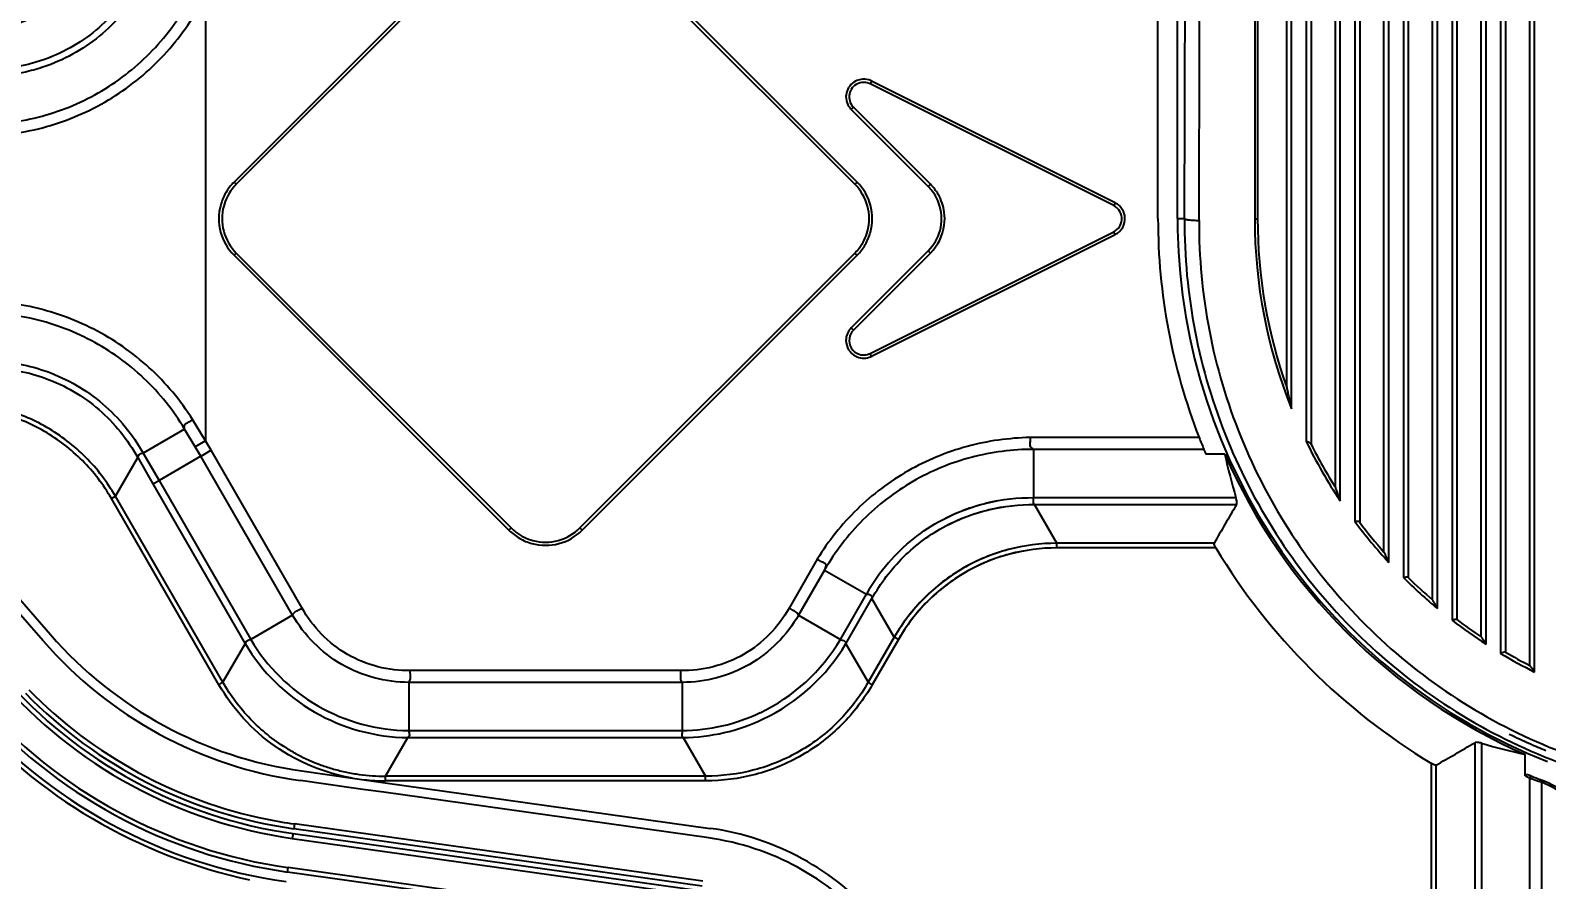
# Model space of a CAD drawing. Header units: millimetres. Extents: x -1070 to 42146, y 1440 to 12921.
# Drawn here: x 6816.3 to 6972.3, y 2949.8 to 3037.2 of the extents above; entities that cross this region are included whole.
import ezdxf

# ---------------------------------------------------------------- set-up
doc = ezdxf.new("R2010")
doc.units = ezdxf.units.MM
doc.layers.add('06___PRT_ALL_SURFS', color=7, linetype='Continuous')
doc.layers.add('DIM', color=4, linetype='Continuous')
doc.styles.get("Standard").update_dxf_attribs({"font": 'arial.ttf'})
doc.dimstyles.new('ISO-200', dxfattribs={"dimtxt": 30, "dimasz": 25, "dimexe": 1.25, "dimexo": 5, "dimgap": 5, "dimtad": 1, "dimtoh": 1, "dimdec": 1, "dimdsep": 46, "dimtxsty": 'Standard', "dimcen": 2.5, "dimadec": 0, "dimazin": 0, "dimtfac": 1, "dimtdec": 1, "dimtmove": 0, "dimatfit": 3, "dimfxl": 1, "dimarcsym": 0})

# ---------------------------------------------------------------- blocks, each defined once
blk = doc.blocks.new('*D145')
at = {"layer": 'Defpoints', "color": 0, "transparency": 16777216}
for p in [(6819.27, 3757.83), (6661.75, 2777.83), (6819.27, 2777.83)]:
    blk.add_point(p, dxfattribs=at)
at = {"layer": 'DIM', "color": 0, "lineweight": -2, "transparency": 16777216}
for p, q in [((6814.27, 3757.83), (6660.5, 3757.83)), ((6661.75, 3732.83), (6661.75, 2802.83)), ((6814.27, 2777.83), (6660.5, 2777.83))]:
    blk.add_line(p, q, dxfattribs=at)
at = {"layer": 'DIM', "color": 0, "transparency": 16777216}
for points in [[(6657.58, 3732.83), (6665.92, 3732.83), (6661.75, 3757.83)], [(6657.58, 2802.83), (6665.92, 2802.83), (6661.75, 2777.83)]]:
    blk.add_solid(points, dxfattribs=at)
at = {"layer": 'DIM', "color": 0, "lineweight": -3, "transparency": 16777216, "insert": (6637.33, 3267.83), "char_height": 30, "attachment_point": 5, "rotation": 90}
blk.add_mtext('980 [3\'-2 5/8"]', dxfattribs=at)

msp = doc.modelspace()

# ---------------------------------------------------------------- linework, layer by layer
at = {"color": 7, "linetype": 'Continuous', "lineweight": -3}
for p, q in [((6945.525, 3000.462), (6945.525, 3057.826)), ((6946.025, 2998.251), (6946.025, 3057.826)), ((6947.525, 3057.826), (6947.525, 2994.887)), ((6948.025, 3057.826), (6948.025, 2994.673)), ((6950.525, 2990.185), (6950.525, 3057.826)), ((6951.025, 2988.806), (6951.025, 3057.826)), ((6952.525, 3057.826), (6952.525, 2986.68)), ((6953.025, 3057.826), (6953.025, 2986.613)), ((6955.525, 2983.526), (6955.525, 3057.826)), ((6956.025, 2982.459), (6956.025, 3057.826)), ((6957.525, 3057.826), (6957.525, 2980.898)), ((6958.025, 3057.826), (6958.025, 2980.917)), ((6960.525, 2978.596), (6960.525, 3057.826)), ((6961.025, 2977.71), (6961.025, 3057.826)), ((6962.525, 3057.826), (6962.525, 2976.509)), ((6963.025, 3057.826), (6963.025, 2976.592)), ((6965.525, 2974.797), (6965.525, 3057.826)), ((6966.025, 2974.036), (6966.025, 3057.826)), ((6967.525, 3057.826), (6967.525, 2973.101)), ((6968.025, 3057.826), (6968.025, 2973.239)), ((6970.525, 2971.848), (6970.525, 3057.826)), ((6971.025, 2971.181), (6971.025, 3057.826)), ((6934.275, 3017.826), (6934.275, 3052.473)), ((6865.509, 3049.875), (6837.225, 3021.591)), ((6865.739, 3049.646), (6837.455, 3021.361)), ((6901.094, 3021.361), (6872.81, 3049.646)), ((6901.324, 3021.591), (6873.04, 3049.875)), ((6834.275, 3040.681), (6834.275, 2994.971)), ((6902.821, 3031.983), (6902.676, 3031.692)), ((6927.725, 3019.168), (6902.676, 3031.692)), ((6927.87, 3019.458), (6902.821, 3031.983)), ((6900.714, 3029.06), (6900.944, 3029.29)), ((6900.714, 3029.06), (6908.643, 3021.132)), ((6900.944, 3029.29), (6908.873, 3021.361)), ((6837.225, 3021.591), (6837.455, 3021.361)), ((6901.324, 3021.591), (6901.094, 3021.361)), ((6908.643, 3021.132), (6908.873, 3021.361)), ((6902.676, 3003.96), (6927.725, 3016.484)), ((6902.821, 3003.669), (6927.87, 3016.194)), ((6837.225, 3014.061), (6837.455, 3014.29)), ((6837.225, 3014.061), (6865.509, 2985.776)), ((6837.455, 3014.29), (6865.739, 2986.006)), ((6872.81, 2986.006), (6901.094, 3014.29)), ((6873.04, 2985.776), (6901.324, 3014.061)), ((6908.643, 3014.52), (6900.714, 3006.592)), ((6908.873, 3014.29), (6900.944, 3006.362)), ((6901.324, 3014.061), (6901.094, 3014.29)), ((6908.643, 3014.52), (6908.873, 3014.29)), ((6900.714, 3006.592), (6900.944, 3006.362)), ((6902.821, 3003.669), (6902.676, 3003.96)), ((6834.275, 2994.971), (6832.966, 2997.148)), ((6832.139, 2996.176), (6827.884, 2993.692)), ((6833.226, 2994.348), (6832.137, 2996.175)), ((6936.51, 2995.305), (6919.138, 2995.305)), ((6827.883, 2993.691), (6829.508, 2990.892)), ((6834.275, 2994.971), (6833.226, 2994.348)), ((6833.808, 2993.374), (6833.226, 2994.348)), ((6834.858, 2993.991), (6833.81, 2993.371)), ((6834.858, 2993.991), (6834.275, 2994.971)), ((6844.228, 2977.762), (6834.858, 2993.991)), ((6919.484, 2994.088), (6919.484, 2989.122)), ((6936.999, 2994.087), (6919.484, 2994.088)), ((6948.025, 2994.673), (6948.025, 2994.61)), ((6825.027, 2989.273), (6827.322, 2993.248)), ((6827.322, 2993.248), (6828.889, 2990.535)), ((6833.808, 2993.374), (6829.508, 2990.892)), ((6843.246, 2977.026), (6833.808, 2993.374)), ((6828.889, 2990.535), (6829.508, 2990.892)), ((6828.889, 2990.535), (6838.379, 2974.098)), ((6829.508, 2990.892), (6838.948, 2974.544)), ((6824.609, 2989.031), (6825.027, 2989.273)), ((6835.665, 2969.881), (6824.609, 2989.031)), ((6836.084, 2970.123), (6825.027, 2989.273)), ((6919.484, 2989.122), (6940.301, 2989.122)), ((6921.881, 2984.432), (6919.585, 2988.408)), ((6919.585, 2988.408), (6940.36, 2988.408)), ((6865.509, 2985.776), (6865.739, 2986.006)), ((6873.04, 2985.776), (6872.81, 2986.006)), ((6952.998, 2986.613), (6952.966, 2986.639)), ((6953.025, 2986.613), (6953.025, 2986.577)), ((6921.881, 2983.949), (6921.881, 2984.432)), ((6938.05, 2984.432), (6921.881, 2984.432)), ((6897.221, 2982.785), (6894.321, 2977.762)), ((6938.224, 2983.949), (6921.881, 2983.949)), ((6897.985, 2981.678), (6895.303, 2977.026)), ((6897.985, 2981.678), (6902.288, 2979.193)), ((6814.048, 2979.982), (6818.345, 2975.04)), ((6958.025, 2980.917), (6958.025, 2980.894)), ((6817.59, 2974.384), (6813.628, 2978.942)), ((6899.601, 2974.544), (6902.288, 2979.193)), ((6900.17, 2974.098), (6902.855, 2978.749)), ((6905.15, 2974.773), (6902.855, 2978.749)), ((6843.246, 2977.026), (6838.948, 2974.544)), ((6895.303, 2977.026), (6899.601, 2974.544)), ((6963.025, 2976.592), (6963.025, 2976.577)), ((6905.15, 2974.773), (6902.465, 2970.123)), ((6905.568, 2974.531), (6905.15, 2974.773)), ((6836.084, 2970.123), (6838.379, 2974.098)), ((6900.17, 2974.098), (6902.465, 2970.123)), ((6905.568, 2974.531), (6902.884, 2969.881)), ((6968.025, 2973.239), (6968.025, 2973.228)), ((6835.665, 2969.881), (6836.084, 2970.123)), ((6855.211, 2970.118), (6855.211, 2965.155)), ((6883.338, 2970.118), (6855.211, 2970.118)), ((6883.188, 2971.336), (6855.361, 2971.336)), ((6883.338, 2970.118), (6883.338, 2965.155)), ((6902.884, 2969.881), (6902.465, 2970.123)), ((6852.814, 2960.463), (6855.109, 2964.439)), ((6855.109, 2964.439), (6883.44, 2964.439)), ((6855.211, 2965.155), (6883.338, 2965.155)), ((6883.44, 2964.439), (6885.735, 2960.463)), ((6970.032, 2960.493), (6970.032, 2962.707)), ((6844.197, 2961.003), (6849.409, 2960.271)), ((6849.27, 2959.28), (6844.058, 2960.013)), ((6850.475, 2959.111), (6849.27, 2959.28)), ((6849.409, 2960.271), (6850.614, 2960.101)), ((6850.614, 2960.101), (6852.788, 2959.796)), ((6852.788, 2959.796), (6886.204, 2955.1)), ((6852.814, 2959.981), (6852.814, 2960.463)), ((6885.735, 2960.463), (6852.814, 2960.463)), ((6885.735, 2959.981), (6852.814, 2959.981)), ((6885.735, 2959.981), (6885.735, 2960.463)), ((6970.536, 2960.114), (6970.536, 2960.284)), ((6970.537, 2943.035), (6970.536, 2960.114)), ((6971.753, 2959.844), (6971.83, 2960.029)), ((6971.753, 2942.69), (6971.753, 2959.844)), ((6852.649, 2958.806), (6850.475, 2959.111)), ((6886.065, 2954.109), (6852.649, 2958.806)), ((6843.293, 2954.566), (6843.223, 2954.071)), ((6843.293, 2954.566), (6885.299, 2948.663)), ((6843.432, 2955.557), (6843.362, 2955.062)), ((6885.369, 2949.158), (6843.362, 2955.062)), ((6885.438, 2949.653), (6843.432, 2955.557)), ((6843.223, 2954.071), (6885.23, 2948.168)), ((6842.736, 2950.605), (6842.8, 2951.059)), ((6884.742, 2944.702), (6842.736, 2950.605)), ((6884.806, 2945.156), (6842.8, 2951.059))]:
    msp.add_line(p, q, dxfattribs=at)
for centre, radius, start, end in [((6902.005, 3030.35), 1.825, 117.49571, 215.84534), ((6902.005, 3030.35), 1.5, 108.31339, 216.02395), ((6902.005, 3030.35), 1.825, 99.39046, 117.49571), ((6902.005, 3030.35), 1.5, 99.33772, 108.31339), ((6902.005, 3030.35), 1.825, 72.79512, 99.39046), ((6902.005, 3030.35), 1.5, 81.38635, 99.33772), ((6902.005, 3030.35), 1.5, 63.43495, 81.38635), ((6902.005, 3030.35), 1.825, 63.43495, 72.79512), ((6902.005, 3030.35), 1.5, 216.02395, 225), ((6902.005, 3030.35), 1.825, 215.84534, 225), ((6840.99, 3017.826), 5.325, 135, 149.97538), ((6897.559, 3017.826), 5.325, 14.94304, 45), ((6840.99, 3017.826), 5.325, 149.97538, 164.72247), ((6840.99, 3017.826), 5, 142.49996, 164.99989), ((6840.99, 3017.826), 5, 135, 142.49996), ((6897.559, 3017.826), 5, 14.9999, 45), ((6905.337, 3017.826), 4.675, 37.44924, 45), ((6905.337, 3017.826), 5, 30.0001, 45), ((6905.337, 3017.826), 4.675, 15.35844, 37.44924), ((6905.337, 3017.826), 5, 7.50018, 30.0001), ((6840.99, 3017.826), 5.325, 164.72247, 194.94304), ((6840.99, 3017.826), 5, 164.99989, 194.9999), ((6897.559, 3017.826), 5, 344.99989, 14.9999), ((6897.559, 3017.826), 5.325, 344.72247, 14.94304), ((6905.337, 3017.826), 4.675, 345.07713, 15.35844), ((6905.337, 3017.826), 5, 352.50018, 7.50018), ((6905.337, 3017.826), 5, 315, 352.50018), ((6994.275, 3017.826), 60, 180, 181.08906), ((6994.361, 3017.79), 52.136, 179.9995, 202.01072), ((6994.275, 3017.826), 51.75, 180, 199.60486), ((6840.99, 3017.826), 5.325, 194.94304, 225), ((6840.99, 3017.826), 5, 194.9999, 225), ((6897.559, 3017.826), 5, 322.49996, 344.99989), ((6897.559, 3017.826), 5.325, 329.97538, 344.72247), ((6905.337, 3017.826), 4.675, 315, 345.07713), ((6994.275, 3017.826), 60, 181.08906, 248.56649), ((6897.559, 3017.826), 5, 315, 322.49996), ((6897.559, 3017.826), 5.325, 315, 329.97538), ((6902.005, 3005.301), 1.825, 135, 180.12384), ((6902.005, 3005.301), 1.5, 135, 170.90277), ((6902.005, 3005.301), 1.825, 180.12384, 243.03733), ((6902.005, 3005.301), 1.5, 170.90277, 251.68505), ((6902.005, 3005.301), 1.825, 243.03733, 287.4104), ((6902.005, 3005.301), 1.5, 251.68505, 278.61297), ((6902.005, 3005.301), 1.5, 278.61297, 296.56505), ((6902.005, 3005.301), 1.825, 287.4104, 296.56505), ((6994.275, 3017.826), 51.75, 199.60486, 199.71889), ((6994.336, 3017.78), 52.109, 206.06082, 213.78177), ((6947.813, 2994.583), 0.201, 26.60639, 43.18615), ((6994.275, 3017.826), 51.75, 206.57731, 206.65553), ((6994.275, 3017.826), 51.75, 206.65553, 212.28404), ((6994.275, 3017.826), 51.75, 212.28404, 212.34429), ((6869.275, 2989.542), 5.325, 225, 239.97538), ((6869.275, 2989.542), 5, 225, 232.49996), ((6869.275, 2989.542), 5, 284.9999, 315), ((6869.275, 2989.542), 5.325, 284.94304, 315), ((6994.344, 3017.789), 52.121, 216.64535, 222.6764), ((6994.275, 3017.826), 51.75, 217.09625, 217.14579), ((6994.275, 3017.826), 51.75, 217.14579, 221.51413), ((6869.275, 2989.542), 5, 232.49996, 254.99989), ((6869.275, 2989.542), 5.325, 239.97538, 254.72247), ((6869.275, 2989.542), 5.325, 254.72247, 284.94304), ((6869.275, 2989.542), 5, 254.99989, 284.9999), ((6994.275, 3017.826), 51.75, 221.51413, 221.55608), ((6919.617, 2969.421), 19.896, 139.17993, 150.57895), ((6994.32, 3017.773), 52.093, 225.06141, 230.27075), ((6994.275, 3017.826), 51.75, 225.4977, 225.53423), ((6994.275, 3017.826), 51.75, 225.53423, 229.2943), ((6994.275, 3017.826), 51.75, 229.2943, 229.32654), ((6994.305, 3017.759), 52.072, 232.38773, 237.10508), ((6994.275, 3017.826), 51.75, 232.82384, 232.85281), ((6994.275, 3017.826), 51.75, 232.85281, 236.25102), ((6850.042, 3002.594), 42, 221, 262), ((6994.275, 3017.826), 51.75, 236.25102, 236.27727), ((6850.042, 3002.594), 43, 221, 262), ((6855.359, 2984.183), 19.747, 210.7052, 239.99441), ((6855.399, 2984.249), 19.1, 210.53833, 239.99005), ((6883.159, 2984.24), 19.088, 295.42337, 329.47032), ((6883.196, 2984.178), 19.74, 295.42404, 329.29952), ((6994.275, 3017.826), 51.75, 239.4953, 239.51942), ((6994.275, 3017.826), 51.75, 239.51942, 242.68146), ((6994.293, 3017.744), 52.054, 239.05256, 243.44779), ((6994.275, 3017.826), 51.75, 242.68146, 242.70375), ((6850.042, 3002.594), 49, 221, 262), ((6850.042, 3002.594), 48.5, 221, 262), ((6850.042, 3002.594), 48, 224.41667, 262), ((6850.042, 3002.594), 47.5, 224.41999, 258.58009), ((6850.042, 3002.594), 53.958, 221, 257.98531), ((6850.042, 3002.594), 53.5, 221, 262), ((6850.042, 3002.594), 52.5, 221, 262), ((6850.042, 3002.594), 52.042, 221, 262), ((6855.353, 2984.186), 19.747, 240.01267, 269.29585), ((6855.391, 2984.255), 19.101, 240.01923, 269.46095), ((6883.161, 2984.248), 19.094, 270.53189, 295.40923), ((6883.197, 2984.184), 19.745, 270.70184, 295.41359), ((6994.275, 3017.826), 59, 244.00005, 246.26427), ((6763.251, 2927.148), 53.958, 4.01469, 41), ((6852.709, 2979.6), 19.129, 238.03862, 242.05016), ((6852.695, 2979.579), 19.104, 242.05703, 250.10134), ((6994.275, 3017.826), 59, 246.26427, 247.13892), ((6994.275, 3017.826), 59, 247.13892, 248.00006), ((6763.251, 2927.148), 53.5, 0, 41), ((6852.727, 2979.673), 19.203, 250.10684, 254.11701), ((6852.735, 2979.702), 19.233, 254.11685, 258.12935), ((6852.763, 2979.844), 19.378, 258.13575, 262.12851), ((6852.793, 2980.059), 19.595, 262.12704, 266.08717), ((6852.822, 2980.202), 20.221, 263.73406, 269.97892), ((6852.798, 2980.114), 19.651, 266.08553, 270.0476), ((6994.153, 3017.826), 62.2, 247.18266, 247.68537), ((6994.275, 3017.826), 62, 247.38915, 247.68537), ((6995.989, 3029.189), 73.455, 249.72636, 249.91431), ((6994.275, 3017.826), 62, 247.68537, 248.56649), ((6996.104, 3029.504), 73.791, 249.91394, 250.54112), ((6966.478, 2945.649), 15.144, 69.61114, 70.54173), ((6966.873, 2948.025), 12.987, 67.56104, 68.56636), ((6966.843, 2947.969), 12.85, 53.23352, 67.53289), ((6966.868, 2948.014), 12.998, 54.89393, 67.56168), ((6850.042, 3002.594), 47.5, 258.58009, 262), ((6882.307, 2927.372), 28, 41, 82), ((6882.307, 2927.372), 27, 41, 82)]:
    msp.add_arc(centre, radius, start, end, dxfattribs=at)
for points, knots in [([(6808.297, 3036.72), (6809.979, 3036.721), (6813.358, 3037.158), (6818.073, 3039.106), (6822.117, 3042.215), (6824.185, 3044.923), (6825.027, 3046.379)], [0, 0, 0, 0, 0.2500218, 0.4999992, 0.7499766, 1, 1, 1, 1]), ([(6827.321, 3042.406), (6826.283, 3040.556), (6823.572, 3037.174), (6819.825, 3034.971), (6817.837, 3034.248)], [0, 0, 0, 0, 0.5007487, 1, 1, 1, 1]), ([(6827.884, 3041.96), (6826.795, 3040.045), (6823.95, 3036.558), (6820.049, 3034.297), (6817.981, 3033.555)], [0, 0, 0, 0, 0.5007294, 1, 1, 1, 1]), ([(6809.652, 3027.513), (6811.864, 3027.428), (6816.341, 3027.788), (6822.676, 3030.099), (6828.175, 3034.029), (6830.996, 3037.562), (6832.139, 3039.476)], [0, 0, 0, 0, 0.2489268, 0.4988478, 0.7493286, 1, 1, 1, 1]), ([(6809.37, 3026.299), (6811.669, 3026.216), (6816.321, 3026.587), (6822.923, 3028.925), (6828.701, 3032.913), (6831.712, 3036.517), (6832.948, 3038.476)], [0, 0, 0, 0, 0.2490044, 0.4989297, 0.7493733, 1, 1, 1, 1]), ([(6817.837, 3034.248), (6817.247, 3034.033), (6814.865, 3033.306), (6812.336, 3033.083), (6810.479, 3033.187)], [0, 0, 0, 0, 0.2524014, 1, 1, 1, 1]), ([(6817.981, 3033.555), (6817.37, 3033.335), (6814.902, 3032.592), (6812.284, 3032.362), (6810.361, 3032.472)], [0, 0, 0, 0, 0.2520418, 1, 1, 1, 1]), ([(6934.997, 3017.826), (6934.981, 3013.933), (6935.716, 3006.137), (6939.064, 2994.915), (6944.516, 2984.574), (6951.871, 2975.491), (6960.874, 2967.997), (6971.211, 2962.388), (6982.491, 2958.91), (6990.35, 2958.124), (6994.275, 2958.124)], [0, 0, 0, 0, 0.1251144, 0.2497595, 0.374091, 0.498394, 0.6229962, 0.7481432, 0.8738798, 1, 1, 1, 1]), ([(6936.496, 3017.649), (6936.48, 3013.845), (6937.192, 3006.229), (6940.441, 2995.26), (6945.737, 2985.145), (6952.89, 2976.249), (6961.657, 2968.897), (6971.74, 2963.385), (6982.757, 2959.963), (6990.439, 2959.189), (6994.275, 2959.189)], [0, 0, 0, 0, 0.1251275, 0.249761, 0.3740615, 0.4983266, 0.6229014, 0.7480487, 0.8738203, 1, 1, 1, 1]), ([(6832.966, 2997.148), (6831.728, 2999.11), (6828.719, 3002.726), (6822.932, 3006.722), (6816.319, 3009.069), (6811.659, 3009.435), (6809.355, 3009.352)], [0, 0, 0, 0, 0.2506121, 0.5010431, 0.7509892, 1, 1, 1, 1]), ([(6832.139, 2996.176), (6830.994, 2998.088), (6828.177, 3001.624), (6822.676, 3005.552), (6816.342, 3007.866), (6811.864, 3008.222), (6809.652, 3008.138)], [0, 0, 0, 0, 0.2506601, 0.5011252, 0.7510662, 1, 1, 1, 1]), ([(6810.36, 3003.18), (6811.002, 3003.217), (6813.584, 3003.241), (6816.174, 3002.748), (6817.997, 3002.091)], [0, 0, 0, 0, 0.2490603, 1, 1, 1, 1]), ([(6810.47, 3002.465), (6811.09, 3002.5), (6813.586, 3002.523), (6816.09, 3002.041), (6817.852, 3001.398)], [0, 0, 0, 0, 0.2486937, 1, 1, 1, 1]), ([(6817.852, 3001.398), (6819.837, 3000.674), (6823.577, 2998.471), (6826.285, 2995.094), (6827.321, 2993.246)], [0, 0, 0, 0, 0.4993574, 1, 1, 1, 1]), ([(6817.997, 3002.091), (6820.061, 3001.348), (6823.956, 2999.087), (6826.798, 2995.604), (6827.884, 2993.692)], [0, 0, 0, 0, 0.4993725, 1, 1, 1, 1]), ([(6946.025, 2998.251), (6945.986, 2998.427), (6945.909, 2998.78), (6945.816, 2999.224), (6945.741, 2999.58), (6945.684, 2999.847), (6945.636, 3000.069), (6945.595, 3000.241), (6945.573, 3000.326), (6945.559, 3000.365)], [0, 0, 0, 0, 0.2498848, 0.5013619, 0.6275354, 0.7538301, 0.8797361, 0.9417973, 1, 1, 1, 1]), ([(6825.027, 2989.273), (6824.185, 2990.728), (6822.117, 2993.436), (6818.073, 2996.546), (6813.358, 2998.493), (6809.979, 2998.93), (6808.297, 2998.932)], [0, 0, 0, 0, 0.2500223, 0.4999994, 0.749977, 1, 1, 1, 1]), ([(6824.609, 2989.031), (6823.789, 2990.452), (6821.774, 2993.094), (6817.831, 2996.128), (6813.233, 2998.026), (6809.937, 2998.449), (6808.297, 2998.449)], [0, 0, 0, 0, 0.2500204, 0.4999992, 0.7499788, 1, 1, 1, 1]), ([(6832.136, 2996.176), (6832.114, 2996.295), (6832.091, 2996.476), (6832.183, 2996.699), (6832.329, 2996.797), (6832.491, 2996.866), (6832.711, 2996.976), (6832.861, 2997.084), (6832.966, 2997.148)], [0, 0, 0, 0, 0.2552809, 0.3693365, 0.4850402, 0.6124818, 0.7422673, 1, 1, 1, 1]), ([(6919.138, 2995.305), (6916.949, 2995.267), (6912.559, 2994.652), (6906.426, 2992.115), (6901.13, 2988.115), (6898.365, 2984.652), (6897.221, 2982.785)], [0, 0, 0, 0, 0.2500166, 0.5000401, 0.7500232, 1, 1, 1, 1]), ([(6919.482, 2994.088), (6919.382, 2994.142), (6919.238, 2994.236), (6919.124, 2994.433), (6919.115, 2994.662), (6919.16, 2994.949), (6919.139, 2995.186), (6919.138, 2995.305)], [0, 0, 0, 0, 0.2482787, 0.3641344, 0.4825409, 0.7401651, 1, 1, 1, 1]), ([(6827.89, 2993.681), (6827.806, 2993.672), (6827.653, 2993.642), (6827.457, 2993.556), (6827.332, 2993.415), (6827.318, 2993.3), (6827.321, 2993.246)], [0, 0, 0, 0, 0.3213552, 0.5833806, 0.7951547, 1, 1, 1, 1]), ([(6919.484, 2994.09), (6917.322, 2994.09), (6912.977, 2993.536), (6906.913, 2991.036), (6901.721, 2987.031), (6899.061, 2983.552), (6897.982, 2981.679)], [0, 0, 0, 0, 0.2500204, 0.500051, 0.7500352, 1, 1, 1, 1]), ([(6947.96, 2994.72), (6947.914, 2994.769), (6947.761, 2994.828), (6947.611, 2994.862), (6947.525, 2994.887)], [0, 0, 0, 0, 0.4248882, 1, 1, 1, 1]), ([(6910.101, 2986.85), (6911.533, 2987.612), (6914.602, 2988.776), (6917.862, 2989.14), (6919.484, 2989.123)], [0, 0, 0, 0, 0.5000882, 1, 1, 1, 1]), ([(6919.471, 2989.122), (6919.453, 2989.041), (6919.432, 2988.891), (6919.415, 2988.685), (6919.455, 2988.507), (6919.541, 2988.433), (6919.585, 2988.408)], [0, 0, 0, 0, 0.3202798, 0.5874422, 0.8007038, 1, 1, 1, 1]), ([(6951.025, 2988.806), (6950.985, 2988.919), (6950.907, 2989.146), (6950.811, 2989.432), (6950.734, 2989.661), (6950.676, 2989.831), (6950.627, 2989.97), (6950.586, 2990.072), (6950.566, 2990.12), (6950.554, 2990.139)], [0, 0, 0, 0, 0.2537343, 0.5098521, 0.6382587, 0.7661827, 0.8915727, 0.9507099, 1, 1, 1, 1]), ([(6910.438, 2986.212), (6911.834, 2986.955), (6914.827, 2988.086), (6918.007, 2988.427), (6919.586, 2988.406)], [0, 0, 0, 0, 0.5001675, 1, 1, 1, 1]), ([(6902.857, 2978.746), (6903.731, 2980.309), (6905.921, 2983.213), (6908.856, 2985.37), (6910.438, 2986.212)], [0, 0, 0, 0, 0.4998425, 1, 1, 1, 1]), ([(6952.966, 2986.639), (6952.944, 2986.653), (6952.883, 2986.667), (6952.735, 2986.676), (6952.612, 2986.676), (6952.525, 2986.68)], [0, 0, 0, 0, 0.1766662, 0.4118862, 1, 1, 1, 1]), ([(6921.881, 2984.432), (6920.199, 2984.431), (6916.82, 2983.993), (6912.105, 2982.046), (6908.061, 2978.936), (6905.992, 2976.228), (6905.15, 2974.773)], [0, 0, 0, 0, 0.2500223, 0.4999994, 0.749977, 1, 1, 1, 1]), ([(6897.985, 2981.678), (6898.019, 2981.746), (6898.079, 2981.883), (6898.139, 2982.081), (6898.12, 2982.29), (6897.952, 2982.406), (6897.767, 2982.472), (6897.51, 2982.59), (6897.34, 2982.714), (6897.221, 2982.785)], [0, 0, 0, 0, 0.1373199, 0.2716026, 0.3809628, 0.4889762, 0.6168344, 0.74704, 1, 1, 1, 1]), ([(6921.881, 2983.949), (6920.241, 2983.949), (6916.945, 2983.525), (6912.346, 2981.628), (6908.403, 2978.594), (6906.389, 2975.951), (6905.568, 2974.531)], [0, 0, 0, 0, 0.2500203, 0.4999991, 0.7499787, 1, 1, 1, 1]), ([(6956.025, 2982.459), (6955.984, 2982.549), (6955.904, 2982.729), (6955.805, 2982.956), (6955.725, 2983.138), (6955.666, 2983.272), (6955.617, 2983.379), (6955.579, 2983.453), (6955.56, 2983.485), (6955.55, 2983.497)], [0, 0, 0, 0, 0.2584727, 0.5197321, 0.6503205, 0.7793996, 0.9029298, 0.9581115, 1, 1, 1, 1]), ([(6957.965, 2980.935), (6957.94, 2980.941), (6957.878, 2980.941), (6957.777, 2980.929), (6957.656, 2980.912), (6957.569, 2980.902), (6957.525, 2980.898)], [0, 0, 0, 0, 0.1744734, 0.413064, 0.6961114, 1, 1, 1, 1]), ([(6958.001, 2980.917), (6957.994, 2980.923), (6957.982, 2980.93), (6957.969, 2980.934), (6957.965, 2980.935)], [0, 0, 0, 0, 0.7255689, 1, 1, 1, 1]), ([(6902.294, 2979.203), (6902.45, 2979.202), (6902.69, 2979.168), (6902.861, 2978.934), (6902.863, 2978.809), (6902.855, 2978.749)], [0, 0, 0, 0, 0.5656807, 0.779326, 1, 1, 1, 1]), ([(6961.025, 2977.71), (6960.983, 2977.786), (6960.9, 2977.94), (6960.798, 2978.134), (6960.716, 2978.289), (6960.657, 2978.4), (6960.609, 2978.487), (6960.573, 2978.545), (6960.556, 2978.569), (6960.547, 2978.577)], [0, 0, 0, 0, 0.2636697, 0.5301946, 0.6627504, 0.7923955, 0.9129255, 0.963824, 1, 1, 1, 1]), ([(6855.211, 2970.117), (6852.827, 2970.123), (6847.97, 2971.393), (6844.444, 2974.965), (6843.246, 2977.025)], [0, 0, 0, 0, 0.5000604, 1, 1, 1, 1]), ([(6843.247, 2977.024), (6843.288, 2977.112), (6843.422, 2977.335), (6843.811, 2977.52), (6844.084, 2977.68), (6844.228, 2977.762)], [0, 0, 0, 0, 0.2322447, 0.6027791, 1, 1, 1, 1]), ([(6855.361, 2971.336), (6853.137, 2971.295), (6848.573, 2972.435), (6845.306, 2975.817), (6844.228, 2977.762)], [0, 0, 0, 0, 0.5000452, 1, 1, 1, 1]), ([(6894.321, 2977.762), (6893.243, 2975.817), (6889.975, 2972.434), (6885.412, 2971.295), (6883.188, 2971.336)], [0, 0, 0, 0, 0.5000514, 1, 1, 1, 1]), ([(6895.303, 2977.025), (6894.105, 2974.964), (6890.579, 2971.393), (6885.722, 2970.123), (6883.338, 2970.117)], [0, 0, 0, 0, 0.5000482, 1, 1, 1, 1]), ([(6895.302, 2977.024), (6895.262, 2977.113), (6895.129, 2977.337), (6894.739, 2977.521), (6894.466, 2977.681), (6894.321, 2977.762)], [0, 0, 0, 0, 0.2324215, 0.6028165, 1, 1, 1, 1]), ([(6962.959, 2976.603), (6962.932, 2976.603), (6962.87, 2976.591), (6962.726, 2976.555), (6962.609, 2976.525), (6962.525, 2976.509)], [0, 0, 0, 0, 0.1808057, 0.4229681, 1, 1, 1, 1]), ([(6963.004, 2976.592), (6963.001, 2976.594), (6962.987, 2976.602), (6962.971, 2976.604), (6962.959, 2976.603)], [0, 0, 0, 0, 0.2146167, 1, 1, 1, 1]), ([(6966.025, 2974.036), (6965.981, 2974.103), (6965.896, 2974.238), (6965.791, 2974.409), (6965.708, 2974.545), (6965.649, 2974.64), (6965.602, 2974.714), (6965.568, 2974.76), (6965.552, 2974.778), (6965.544, 2974.784)], [0, 0, 0, 0, 0.2691468, 0.540868, 0.675084, 0.8046626, 0.9213606, 0.9681381, 1, 1, 1, 1]), ([(6838.955, 2974.532), (6838.828, 2974.45), (6838.55, 2974.448), (6838.384, 2974.2), (6838.379, 2974.098)], [0, 0, 0, 0, 0.5989425, 1, 1, 1, 1]), ([(6899.594, 2974.532), (6899.721, 2974.45), (6899.998, 2974.446), (6900.164, 2974.199), (6900.17, 2974.098)], [0, 0, 0, 0, 0.5992009, 1, 1, 1, 1]), ([(6967.963, 2973.243), (6967.935, 2973.239), (6967.872, 2973.219), (6967.728, 2973.167), (6967.609, 2973.125), (6967.525, 2973.101)], [0, 0, 0, 0, 0.1812401, 0.4253873, 1, 1, 1, 1]), ([(6968.006, 2973.239), (6968.003, 2973.24), (6967.989, 2973.246), (6967.974, 2973.244), (6967.963, 2973.243)], [0, 0, 0, 0, 0.20439, 1, 1, 1, 1]), ([(6971.025, 2971.181), (6970.98, 2971.241), (6970.892, 2971.362), (6970.785, 2971.516), (6970.701, 2971.637), (6970.642, 2971.72), (6970.596, 2971.783), (6970.564, 2971.821), (6970.549, 2971.835), (6970.542, 2971.838)], [0, 0, 0, 0, 0.2748457, 0.5516153, 0.6871366, 0.8160324, 0.9283595, 0.9714081, 1, 1, 1, 1]), ([(6842.583, 2963.371), (6841.248, 2964.204), (6838.776, 2966.21), (6836.869, 2968.759), (6836.084, 2970.123)], [0, 0, 0, 0, 0.4999582, 1, 1, 1, 1]), ([(6855.209, 2970.118), (6855.266, 2970.196), (6855.395, 2970.423), (6855.36, 2970.854), (6855.362, 2971.17), (6855.361, 2971.336)], [0, 0, 0, 0, 0.2325296, 0.6028504, 1, 1, 1, 1]), ([(6883.34, 2970.118), (6883.283, 2970.196), (6883.154, 2970.423), (6883.189, 2970.854), (6883.187, 2971.17), (6883.188, 2971.336)], [0, 0, 0, 0, 0.2325788, 0.6028607, 1, 1, 1, 1]), ([(6902.465, 2970.123), (6901.626, 2968.665), (6899.561, 2965.953), (6895.517, 2962.839), (6890.799, 2960.894), (6887.417, 2960.462), (6885.735, 2960.463)], [0, 0, 0, 0, 0.2500216, 0.4999981, 0.7499754, 1, 1, 1, 1]), ([(6849.409, 2960.271), (6846.587, 2960.757), (6841.084, 2963), (6837.098, 2967.401), (6835.665, 2969.881)], [0, 0, 0, 0, 0.4999671, 1, 1, 1, 1]), ([(6902.884, 2969.881), (6902.022, 2968.388), (6899.903, 2965.61), (6895.758, 2962.421), (6890.924, 2960.426), (6887.459, 2959.981), (6885.735, 2959.981)], [0, 0, 0, 0, 0.2500188, 0.4999979, 0.749978, 1, 1, 1, 1]), ([(6855.197, 2965.155), (6855.195, 2965.003), (6855.331, 2964.761), (6855.195, 2964.494), (6855.109, 2964.439)], [0, 0, 0, 0, 0.5979101, 1, 1, 1, 1]), ([(6883.352, 2965.155), (6883.354, 2965.003), (6883.218, 2964.761), (6883.354, 2964.493), (6883.44, 2964.439)], [0, 0, 0, 0, 0.5978511, 1, 1, 1, 1]), ([(6970.032, 2960.493), (6970.032, 2960.57), (6970.224, 2960.677), (6970.366, 2960.621), (6970.437, 2960.591)], [0, 0, 0, 0, 0.4985088, 1, 1, 1, 1]), ([(6970.536, 2960.284), (6970.55, 2960.337), (6970.573, 2960.394), (6970.651, 2960.483), (6970.68, 2960.439), (6970.684, 2960.422)], [0, 0, 0, 0, 0.6043538, 0.8059874, 1, 1, 1, 1]), ([(6971.522, 2959.927), (6971.531, 2959.95), (6971.538, 2959.978), (6971.601, 2960.093), (6971.595, 2960.066)], [0, 0, 0, 0, 0.4636866, 1, 1, 1, 1])]:
    msp.add_open_spline(points, degree=3, knots=knots, dxfattribs=at)
msp.add_open_spline([(6904.56, 2982.427), (6906.105, 2984.215), (6908.014, 2985.74), (6910.101, 2986.85)], degree=3, dxfattribs=at)
at = {"layer": '06___PRT_ALL_SURFS', "color": 7, "linetype": 'Continuous', "lineweight": -3}
for p, q in [((6942.225, 3057.826), (6942.225, 3017.791)), ((6942.525, 3057.826), (6942.525, 3017.826)), ((6932.275, 3017.826), (6932.275, 3040.347)), ((6902.821, 3031.983), (6902.676, 3031.692)), ((6927.725, 3019.168), (6902.676, 3031.692)), ((6927.87, 3019.458), (6902.821, 3031.983)), ((6900.714, 3029.06), (6900.944, 3029.29)), ((6900.714, 3029.06), (6908.643, 3021.132)), ((6900.944, 3029.29), (6908.873, 3021.361)), ((6901.324, 3021.591), (6901.094, 3021.361)), ((6908.643, 3021.132), (6908.873, 3021.361)), ((6927.87, 3019.458), (6927.725, 3019.168)), ((6934.275, 3017.826), (6934.997, 3017.826)), ((6902.676, 3003.96), (6927.725, 3016.484)), ((6902.821, 3003.669), (6927.87, 3016.194)), ((6927.87, 3016.194), (6927.725, 3016.484)), ((6908.643, 3014.52), (6900.714, 3006.592)), ((6908.873, 3014.29), (6900.944, 3006.362)), ((6901.324, 3014.061), (6901.094, 3014.29)), ((6908.643, 3014.52), (6908.873, 3014.29)), ((6900.714, 3006.592), (6900.944, 3006.362)), ((6902.821, 3003.669), (6902.676, 3003.96)), ((6936.51, 2995.305), (6919.138, 2995.305)), ((6919.484, 2994.088), (6919.484, 2989.122)), ((6936.999, 2994.087), (6919.484, 2994.088)), ((6939.156, 2993.583), (6937.211, 2993.583)), ((6919.484, 2989.122), (6940.301, 2989.122)), ((6921.881, 2984.432), (6919.585, 2988.408)), ((6919.585, 2988.408), (6940.36, 2988.408)), ((6921.881, 2983.949), (6921.881, 2984.432)), ((6938.05, 2984.432), (6921.881, 2984.432)), ((6938.224, 2983.949), (6921.881, 2983.949)), ((6899.601, 2974.544), (6902.288, 2979.193)), ((6900.17, 2974.098), (6902.855, 2978.749)), ((6905.15, 2974.773), (6902.855, 2978.749)), ((6905.15, 2974.773), (6902.465, 2970.123)), ((6905.568, 2974.531), (6905.15, 2974.773)), ((6900.17, 2974.098), (6902.465, 2970.123)), ((6905.568, 2974.531), (6902.884, 2969.881)), ((6902.884, 2969.881), (6902.465, 2970.123)), ((6964.857, 2963.912), (6964.857, 2943.137)), ((6965.571, 2963.852), (6965.57, 2943.035)), ((6960.398, 2945.432), (6960.398, 2961.775)), ((6960.881, 2945.432), (6960.881, 2961.601))]:
    msp.add_line(p, q, dxfattribs=at)
for centre, radius, start, end in [((-2737.767, 3057.804), 9672.847, 359.763194, 0.0001291), ((-2821.973, 3057.804), 9758.551, 359.7642361, 0.0001286), ((6902.005, 3030.35), 1.825, 117.49571, 215.84534), ((6902.005, 3030.35), 1.5, 108.31339, 216.02395), ((6902.005, 3030.35), 1.825, 99.39046, 117.49571), ((6902.005, 3030.35), 1.5, 99.33772, 108.31339), ((6902.005, 3030.35), 1.825, 72.79512, 99.39046), ((6902.005, 3030.35), 1.5, 81.38635, 99.33772), ((6902.005, 3030.35), 1.5, 63.43495, 81.38635), ((6902.005, 3030.35), 1.825, 63.43495, 72.79512), ((6902.005, 3030.35), 1.5, 216.02395, 225), ((6902.005, 3030.35), 1.825, 215.84534, 225), ((6897.559, 3017.826), 5.325, 14.94304, 45), ((6897.559, 3017.826), 5, 14.9999, 45), ((6905.337, 3017.826), 4.675, 37.44924, 45), ((6905.337, 3017.826), 5, 30.0001, 45), ((6905.337, 3017.826), 4.675, 15.35844, 37.44924), ((6905.337, 3017.826), 5, 7.50018, 30.0001), ((6897.559, 3017.826), 5, 344.99989, 14.9999), ((6897.559, 3017.826), 5.325, 344.72247, 14.94304), ((6905.337, 3017.826), 4.675, 345.07713, 15.35844), ((6905.337, 3017.826), 5, 352.50018, 7.50018), ((6927.054, 3017.826), 1.5, 46.51855, 63.43495), ((6927.054, 3017.826), 1.825, 46.58911, 63.43495), ((6927.054, 3017.826), 1.5, 338.85407, 46.51855), ((6927.054, 3017.826), 1.825, 347.53833, 46.58911), ((6905.337, 3017.826), 5, 315, 352.50018), ((6927.054, 3017.826), 1.5, 313.48079, 338.85407), ((6927.054, 3017.826), 1.825, 313.78766, 347.53833), ((6994.275, 3017.826), 62, 180, 201.29952), ((6897.559, 3017.826), 5, 322.49996, 344.99989), ((6897.559, 3017.826), 5.325, 329.97538, 344.72247), ((6905.337, 3017.826), 4.675, 315, 345.07713), ((6927.054, 3017.826), 1.5, 296.56505, 313.48079), ((6927.054, 3017.826), 1.825, 296.56505, 313.78766), ((6897.559, 3017.826), 5, 315, 322.49996), ((6897.559, 3017.826), 5.325, 315, 329.97538), ((6902.005, 3005.301), 1.825, 135, 180.12384), ((6902.005, 3005.301), 1.5, 135, 170.90277), ((6902.005, 3005.301), 1.825, 180.12384, 243.03733), ((6902.005, 3005.301), 1.5, 170.90277, 251.68505), ((6902.005, 3005.301), 1.825, 243.03733, 287.4104), ((6902.005, 3005.301), 1.5, 251.68505, 278.61297), ((6902.005, 3005.301), 1.5, 278.61297, 296.56505), ((6902.005, 3005.301), 1.825, 287.4104, 296.56505), ((6994.275, 3017.826), 62, 201.29952, 202.51225), ((6994.275, 3017.826), 62, 202.51225, 203.01732), ((6994.275, 3017.826), 60.214, 203.74111, 246.25889), ((7157.317, 2859.679), 252.273, 149.31762, 150.36194), ((6994.275, 3017.826), 65.493, 211.14836, 238.85164), ((6919.617, 2969.421), 19.896, 139.17993, 150.57895), ((6836.127, 3180.868), 252.273, 299.63806, 300.68238)]:
    msp.add_arc(centre, radius, start, end, dxfattribs=at)
for centre, major_axis, start_param, end_param in [((6994.275, 3005.969), (0, 57.668), -4.4959236, -4.4159273), ((6982.418, 3017.826), (57.668, 0), -1.867258, -1.7872617)]:
    msp.add_ellipse(centre, major_axis=major_axis, ratio=0.9786351, start_param=start_param, end_param=end_param, dxfattribs=at)
for points, knots in [([(6934.997, 3017.826), (6935.002, 3017.81), (6935.05, 3017.782), (6935.139, 3017.754), (6935.282, 3017.725), (6935.466, 3017.7), (6935.689, 3017.679), (6936.036, 3017.657), (6936.309, 3017.65), (6936.496, 3017.649)], [0, 0, 0, 0, 0.0330861, 0.096595, 0.1915285, 0.3152471, 0.4635662, 0.6312398, 1, 1, 1, 1]), ([(6942.225, 3017.791), (6942.263, 3017.791), (6942.334, 3017.792), (6942.426, 3017.799), (6942.487, 3017.808), (6942.516, 3017.816), (6942.525, 3017.823), (6942.525, 3017.826)], [0, 0, 0, 0, 0.375574, 0.6948417, 0.9107848, 0.9706595, 1, 1, 1, 1]), ([(6919.482, 2994.088), (6919.382, 2994.142), (6919.181, 2994.261), (6919.096, 2994.613), (6919.163, 2994.949), (6919.139, 2995.186), (6919.138, 2995.305)], [0, 0, 0, 0, 0.2494024, 0.4801989, 0.7389892, 1, 1, 1, 1]), ([(6919.471, 2989.122), (6919.453, 2989.041), (6919.431, 2988.865), (6919.397, 2988.598), (6919.519, 2988.446), (6919.585, 2988.408)], [0, 0, 0, 0, 0.3219815, 0.701925, 1, 1, 1, 1]), ([(6940.36, 2988.408), (6940.407, 2988.486), (6940.401, 2988.748), (6940.344, 2988.977), (6940.301, 2989.122)], [0, 0, 0, 0, 0.3754313, 1, 1, 1, 1]), ([(6902.857, 2978.746), (6903.731, 2980.309), (6905.921, 2983.213), (6908.856, 2985.37), (6910.438, 2986.212)], [0, 0, 0, 0, 0.4998425, 1, 1, 1, 1]), ([(6921.881, 2984.432), (6918.546, 2984.429), (6911.75, 2982.66), (6906.82, 2977.659), (6905.15, 2974.773)], [0, 0, 0, 0, 0.4999995, 1, 1, 1, 1]), ([(6938.224, 2983.949), (6938.167, 2984.042), (6938.101, 2984.186), (6938.018, 2984.376), (6938.05, 2984.432)], [0, 0, 0, 0, 0.6291482, 1, 1, 1, 1]), ([(6921.881, 2983.949), (6918.629, 2983.949), (6911.999, 2982.229), (6907.195, 2977.347), (6905.568, 2974.531)], [0, 0, 0, 0, 0.5, 1, 1, 1, 1]), ([(6902.294, 2979.203), (6902.45, 2979.202), (6902.764, 2979.171), (6902.87, 2978.863), (6902.855, 2978.749)], [0, 0, 0, 0, 0.5745962, 1, 1, 1, 1]), ([(6899.594, 2974.532), (6899.721, 2974.45), (6899.998, 2974.446), (6900.164, 2974.199), (6900.17, 2974.098)], [0, 0, 0, 0, 0.5992009, 1, 1, 1, 1]), ([(6965.571, 2963.852), (6965.426, 2963.895), (6965.197, 2963.952), (6964.935, 2963.958), (6964.857, 2963.912)], [0, 0, 0, 0, 0.6245476, 1, 1, 1, 1]), ([(6960.881, 2961.601), (6960.825, 2961.57), (6960.634, 2961.653), (6960.491, 2961.719), (6960.398, 2961.775)], [0, 0, 0, 0, 0.3708638, 1, 1, 1, 1])]:
    msp.add_open_spline(points, degree=3, knots=knots, dxfattribs=at)
for points in [[(6910.101, 2986.85), (6912.942, 2988.362), (6916.266, 2989.157), (6919.484, 2989.123)], [(6910.438, 2986.212), (6913.206, 2987.685), (6916.451, 2988.449), (6919.586, 2988.406)], [(6904.56, 2982.427), (6906.105, 2984.215), (6908.014, 2985.74), (6910.101, 2986.85)]]:
    msp.add_open_spline(points, degree=3, dxfattribs=at)

# ---------------------------------------------------------------- dimensions: what is measured, and where the dimension line sits
at = {"layer": 'DIM', "color": 7, "lineweight": -3}
dim = msp.add_linear_dim(base=(6661.75, 2777.826), p1=(6819.275, 3757.826), p2=(6819.275, 2777.826), angle=90, dimstyle='ISO-200', dxfattribs=at)
dim.commit()
dim.dimension.update_dxf_attribs({"geometry": '*D145', "text_midpoint": (6637.33, 3267.826)})

doc.saveas('drawing.dxf')
